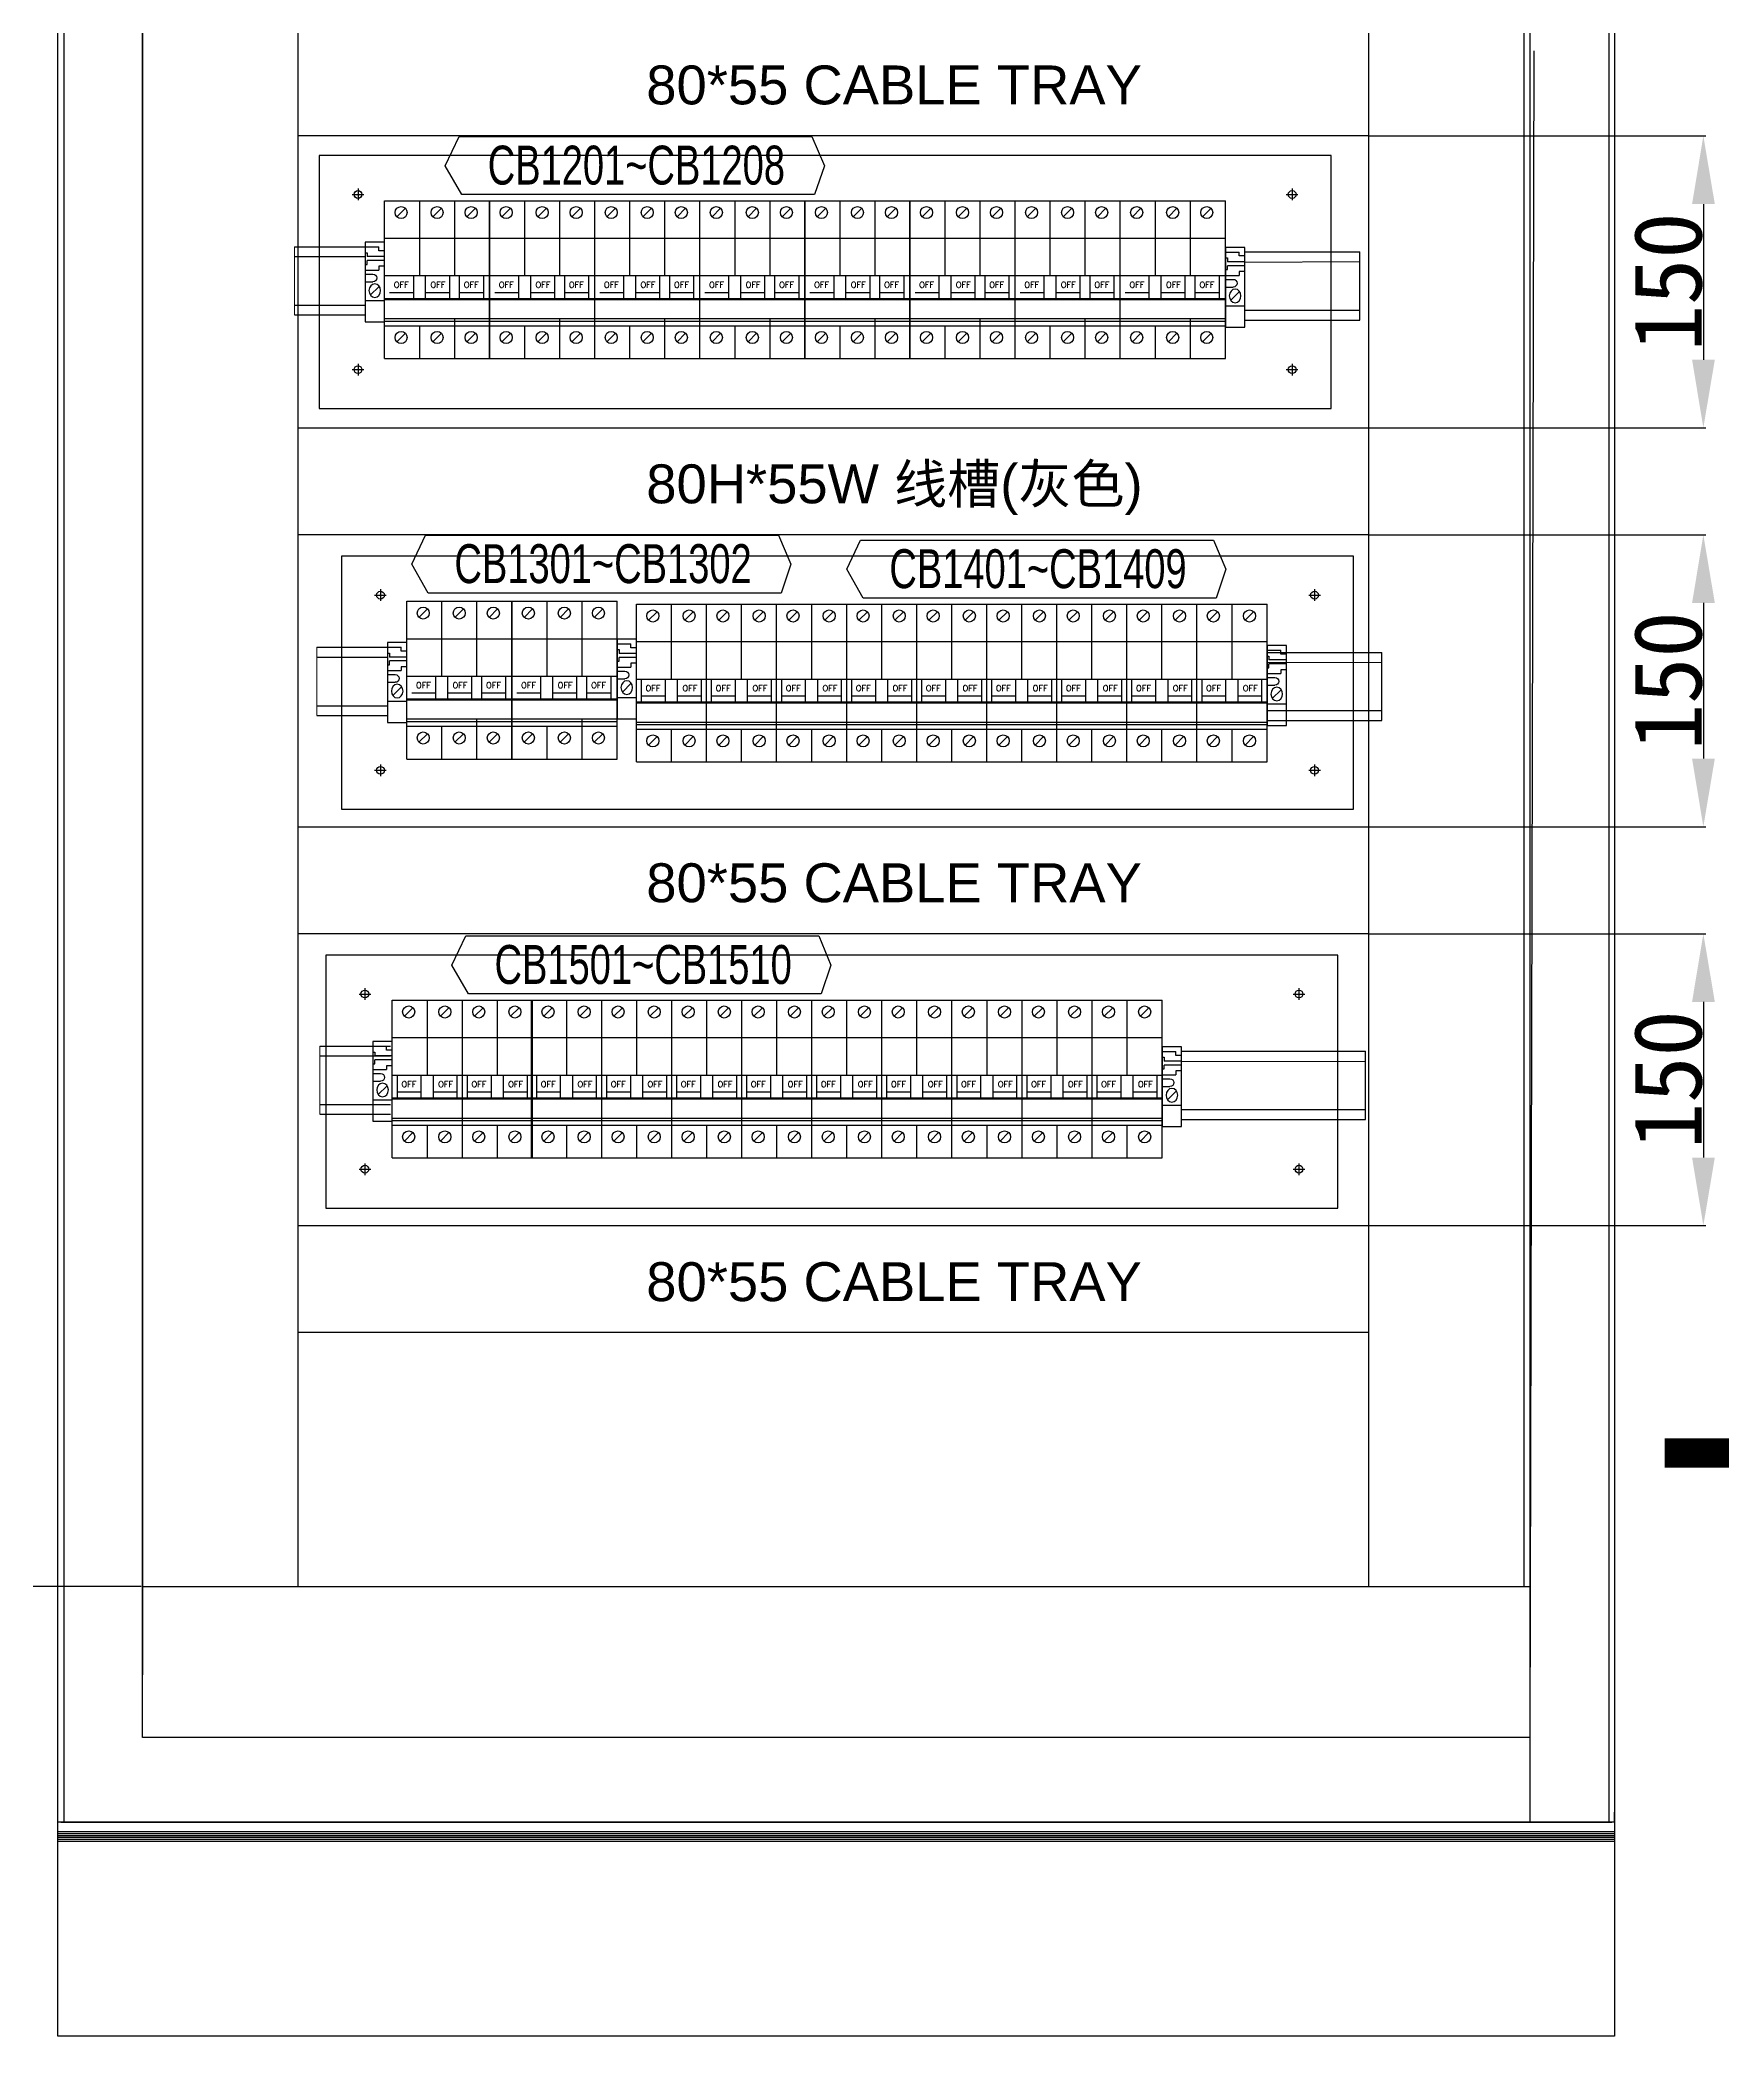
# Model space of a CAD drawing. Extents: x 81444 to 119867, y -54538 to -29386.
# Drawn here: x 86923 to 87788, y -40681 to -39655 of the extents above; entities that cross this region are included whole.
import ezdxf
from ezdxf.enums import TextEntityAlignment as Align
from ezdxf.lldxf.tags import DXFTag

# ---------------------------------------------------------------- set-up
doc = ezdxf.new("R2010")
doc.units = 0
doc.header["$LTSCALE"] = 100
doc.header["$MEASUREMENT"] = 0
for name, color, linetype in [('CABINET', 7, 'Continuous'), ('CLOUD_LAYER', 6, 'Continuous'), ('COMPONENT', 7, 'Continuous'), ('LOOP', 5, 'Continuous'), ('PSU', 12, 'Continuous'), ('TEXT', 7, 'Continuous')]:
    doc.layers.add(name, color=color, linetype=linetype)
doc.layers.add('细实线', color=7, linetype='Continuous', lineweight=20)
doc.styles.add('HZ', font='arial.ttf', dxfattribs={"width": 0.7})
doc.styles.add('ROMANS', font='romans', dxfattribs={"width": 0.8, "height": 2})
doc.styles.get("Standard").update_dxf_attribs({"font": ''})
doc.styles.get('Standard').set_extended_font_data('SimSun')
tags = doc.linetypes.add('CENTER2', pattern=[1.125, 0.75, -0.125, 0.125, -0.125]).pattern_tags.tags
tags[10:11] = [DXFTag(74, 4), DXFTag(75, 0), DXFTag(340, '0'), DXFTag(46, 1.0), DXFTag(50, 0.0), DXFTag(44, 0.0), DXFTag(45, 0.0)]
tags[8:9] = [DXFTag(74, 4), DXFTag(75, 0), DXFTag(340, '0'), DXFTag(46, 1.0), DXFTag(50, 0.0), DXFTag(44, 0.0), DXFTag(45, 0.0)]
tags[6:7] = [DXFTag(74, 4), DXFTag(75, 0), DXFTag(340, '0'), DXFTag(46, 1.0), DXFTag(50, 0.0), DXFTag(44, 0.0), DXFTag(45, 0.0)]
tags[4:5] = [DXFTag(74, 4), DXFTag(75, 0), DXFTag(340, '0'), DXFTag(46, 1.0), DXFTag(50, 0.0), DXFTag(44, 0.0), DXFTag(45, 0.0)]
tags = doc.linetypes.add('HIDDEN', pattern=[0.375, 0.25, -0.125]).pattern_tags.tags
tags[6:7] = [DXFTag(74, 4), DXFTag(75, 0), DXFTag(340, '0'), DXFTag(46, 1.0), DXFTag(50, 0.0), DXFTag(44, 0.0), DXFTag(45, 0.0)]
tags[4:5] = [DXFTag(74, 4), DXFTag(75, 0), DXFTag(340, '0'), DXFTag(46, 1.0), DXFTag(50, 0.0), DXFTag(44, 0.0), DXFTag(45, 0.0)]
doc.dimstyles.new('ISO-25', dxfattribs={"dimtxt": 35, "dimasz": 35, "dimexe": 1.25, "dimexo": 0.625, "dimtad": 1, "dimtoh": 1, "dimdec": 0, "dimtxsty": 'Standard', "dimcen": 2.5, "dimadec": 0, "dimazin": 0, "dimtfac": 1, "dimtdec": 0, "dimtmove": 0, "dimatfit": 3, "dimfxl": 0, "dimarcsym": 0})

# ---------------------------------------------------------------- blocks, each defined once
blk = doc.blocks.new('*D220')
at = {"color": 0, "lineweight": -2}
for p, q in [((86975.5, -38649.6), (86857.6, -38649.6)), ((86858.9, -38684.6), (86858.9, -40415.1)), ((86975.5, -40450.1), (86857.6, -40450.1))]:
    blk.add_line(p, q, dxfattribs=at)
at = {"color": 0}
for points in [[(86864.7, -38684.6), (86853, -38684.6), (86858.9, -38649.6)], [(86853, -40415.1), (86864.7, -40415.1), (86858.9, -40450.1)]]:
    blk.add_solid(points, dxfattribs=at)
at = {"layer": 'Defpoints', "color": 0}
for p in [(86976.1, -38649.6), (86858.9, -40450.1), (86976.1, -40450.1)]:
    blk.add_point(p, dxfattribs=at)
at = {"color": 0, "insert": (86840.7, -39549.8), "char_height": 35, "attachment_point": 5, "rotation": 90}
blk.add_mtext('1800', dxfattribs=at)
blk = doc.blocks.new('*D222')
at = {"color": 0, "lineweight": -2}
for p, q in [((87606.7, -39704.6), (87779.5, -39704.6)), ((87778.2, -39739.6), (87778.2, -39819.6)), ((87606.7, -39854.6), (87779.5, -39854.6))]:
    blk.add_line(p, q, dxfattribs=at)
at = {"color": 0}
for points in [[(87784.1, -39739.6), (87772.4, -39739.6), (87778.2, -39704.6)], [(87772.4, -39819.6), (87784.1, -39819.6), (87778.2, -39854.6)]]:
    blk.add_solid(points, dxfattribs=at)
at = {"layer": 'Defpoints', "color": 0}
for p in [(87606.1, -39704.6), (87606.1, -39854.6), (87778.2, -39854.6)]:
    blk.add_point(p, dxfattribs=at)
at = {"color": 0, "insert": (87760.1, -39779.6), "char_height": 35, "attachment_point": 5, "rotation": 90}
blk.add_mtext('150', dxfattribs=at)
blk = doc.blocks.new('*D223')
at = {"color": 0, "lineweight": -2}
for p, q in [((87606.7, -39909.6), (87779.5, -39909.6)), ((87778.2, -39944.6), (87778.2, -40024.6)), ((87606.7, -40059.6), (87779.5, -40059.6))]:
    blk.add_line(p, q, dxfattribs=at)
at = {"color": 0}
for points in [[(87784.1, -39944.6), (87772.4, -39944.6), (87778.2, -39909.6)], [(87772.4, -40024.6), (87784.1, -40024.6), (87778.2, -40059.6)]]:
    blk.add_solid(points, dxfattribs=at)
at = {"layer": 'Defpoints', "color": 0}
for p in [(87606.1, -39909.6), (87606.1, -40059.6), (87778.2, -40059.6)]:
    blk.add_point(p, dxfattribs=at)
at = {"color": 0, "insert": (87760.1, -39984.6), "char_height": 35, "attachment_point": 5, "rotation": 90}
blk.add_mtext('150', dxfattribs=at)
blk = doc.blocks.new('*D227')
at = {"color": 0, "lineweight": -2}
for p, q in [((87606.7, -40114.6), (87779.5, -40114.6)), ((87778.2, -40149.6), (87778.2, -40229.6)), ((87606.7, -40264.6), (87779.5, -40264.6))]:
    blk.add_line(p, q, dxfattribs=at)
at = {"color": 0}
for points in [[(87784.1, -40149.6), (87772.4, -40149.6), (87778.2, -40114.6)], [(87772.4, -40229.6), (87784.1, -40229.6), (87778.2, -40264.6)]]:
    blk.add_solid(points, dxfattribs=at)
at = {"layer": 'Defpoints', "color": 0}
for p in [(87606.1, -40114.6), (87606.1, -40264.6), (87778.2, -40264.6)]:
    blk.add_point(p, dxfattribs=at)
at = {"color": 0, "insert": (87760.1, -40189.6), "char_height": 35, "attachment_point": 5, "rotation": 90}
blk.add_mtext('150', dxfattribs=at)
blk = doc.blocks.new('空开3P')
at = {"layer": 'COMPONENT', "color": 6, "linetype": 'HIDDEN', "ltscale": 0.2}
for p, q in [((185939.2, 105389.4, 63738.9), (185943.6, 105393.8, 63738.9)), ((185957.7, 105389.4, 63738.9), (185962.1, 105393.8, 63738.9)), ((185975.2, 105389.4, 63738.9), (185979.6, 105393.8, 63738.9)), ((185939.2, 105325.2, 63738.9), (185943.6, 105329.6, 63738.9)), ((185957.7, 105325.2, 63738.9), (185962.1, 105329.6, 63738.9)), ((185975.2, 105325.2, 63738.9), (185979.6, 105329.6, 63738.9))]:
    blk.add_line(p, q, dxfattribs=at)
for centre in [(185941.4, 105391.6, 63738.9), (185959.9, 105391.6, 63738.9), (185977.4, 105391.6, 63738.9), (185941.4, 105327.4, 63738.9), (185959.9, 105327.4, 63738.9), (185977.4, 105327.4, 63738.9)]:
    blk.add_circle(centre, 3.1, dxfattribs=at)
at = {"layer": 'PSU', "linetype": 'HIDDEN', "ltscale": 0.2}
for p, q in [((185932.9, 105397.7, 63738.9), (185969, 105397.7, 63738.9)), ((185932.9, 105378.4, 63738.9), (185932.9, 105397.7, 63738.9)), ((185951, 105378.4, 63738.9), (185951, 105397.7, 63738.9)), ((185969, 105397.7, 63738.9), (185987, 105397.7, 63738.9)), ((185969, 105378.4, 63738.9), (185969, 105397.7, 63738.9)), ((185969, 105378.4, 63738.9), (185969, 105397.7, 63738.9)), ((185987, 105378.4, 63738.9), (185987, 105397.7, 63738.9)), ((185969, 105359.2, 63738.9), (185969, 105378.4, 63738.9)), ((185932.9, 105316.6, 63738.9), (185932.9, 105333.4, 63738.9)), ((185951, 105316.6, 63738.9), (185951, 105333.4, 63738.9)), ((185969, 105316.6, 63738.9), (185969, 105337.2, 63738.9)), ((185969, 105316.6, 63738.9), (185969, 105333.4, 63738.9)), ((185987, 105316.6, 63738.9), (185987, 105333.4, 63738.9)), ((185969, 105316.6, 63738.9), (185969, 105330.4, 63738.9)), ((185932.9, 105316.6, 63738.9), (185969, 105316.6, 63738.9)), ((185969, 105316.6, 63738.9), (185987, 105316.6, 63738.9))]:
    blk.add_line(p, q, dxfattribs=at)
at = {"layer": 'PSU'}
for p, q in [((185932.9, 105378.4, 63738.9), (185969, 105378.4, 63738.9)), ((185932.9, 105333.4, 63738.9), (185932.9, 105378.4, 63738.9)), ((185951, 105359.2, 63738.9), (185951, 105378.4, 63738.9)), ((185969, 105378.4, 63738.9), (185987, 105378.4, 63738.9)), ((185969, 105359.2, 63738.9), (185969, 105378.4, 63738.9)), ((185969, 105359.2, 63738.9), (185969, 105378.4, 63738.9)), ((185987, 105333.4, 63738.9), (185987, 105378.4, 63738.9)), ((185932.9, 105359.2, 63738.9), (185951, 105359.2, 63738.9)), ((185947.9, 105347.5, 63738.9), (185947.9, 105359.2, 63738.9)), ((185951, 105359.2, 63738.9), (185969, 105359.2, 63738.9)), ((185954, 105347.5, 63738.9), (185954, 105359.2, 63738.9)), ((185966.4, 105347.5, 63738.9), (185966.4, 105359.2, 63738.9)), ((185969, 105359.2, 63738.9), (185987, 105359.2, 63738.9)), ((185971.5, 105347.5, 63738.9), (185971.5, 105359.2, 63738.9)), ((185983.9, 105347.5, 63738.9), (185983.9, 105359.2, 63738.9)), ((185932.9, 105347.5, 63738.9), (185969, 105347.5, 63738.9)), ((185932.9, 105347, 63738.9), (185969, 105347, 63738.9)), ((185935.5, 105350.6, 63738.9), (185947.9, 105350.6, 63738.9)), ((185954, 105350.6, 63738.9), (185966.4, 105350.6, 63738.9)), ((185969, 105347.5, 63738.9), (185987, 105347.5, 63738.9)), ((185969, 105347, 63738.9), (185987, 105347, 63738.9)), ((185971.5, 105350.6, 63738.9), (185983.9, 105350.6, 63738.9)), ((185932.9, 105337.2, 63738.9), (185969, 105337.2, 63738.9)), ((185932.9, 105335.8, 63738.9), (185969, 105335.8, 63738.9)), ((185932.9, 105333.4, 63738.9), (185969, 105333.4, 63738.9)), ((185951, 105333.4, 63738.9), (185951, 105333.4, 63738.9)), ((185969, 105337.2, 63738.9), (185987, 105337.2, 63738.9)), ((185969, 105333.4, 63738.9), (185969, 105337.2, 63738.9)), ((185969, 105333.4, 63738.9), (185969, 105337.2, 63738.9)), ((185969, 105335.8, 63738.9), (185987, 105335.8, 63738.9)), ((185969, 105333.4, 63738.9), (185987, 105333.4, 63738.9))]:
    blk.add_line(p, q, dxfattribs=at)
at = {"layer": 'TEXT', "style": 'ROMANS'}
for p in [(185941.5, 105354.5, 63738.9), (185960.3, 105354.5, 63738.9), (185977.5, 105354.5, 63738.9)]:
    blk.add_text('OFF', height=3.09, dxfattribs=at).set_placement(p, align=Align.MIDDLE)
blk = doc.blocks.new('堵头')
at = {"color": 53}
for p, q in [((0, -41), (0, 0)), ((0, 0), (10, 0)), ((10, 0), (10, -41)), ((0, -11), (10, -11)), ((7.3, -18.3), (2.7, -13.8)), ((0, -20.6), (4, -20.6)), ((0, -24.6), (4, -24.6)), ((0, -26.6), (7, -26.6)), ((0, -29.6), (1, -29.6)), ((1, -29.6), (1, -31.6)), ((7, -28.6), (7, -26.6)), ((10, -28.6), (7, -28.6)), ((0, -35.6), (1, -35.6)), ((0, -38.6), (7, -38.6)), ((10, -41), (0, -41)), ((10, -31.6), (1, -31.6)), ((10, -33.6), (1, -33.6)), ((1, -35.6), (1, -33.6)), ((10, -36.6), (7, -36.6)), ((7, -36.6), (7, -38.6))]:
    blk.add_line(p, q, dxfattribs=at)
blk.add_arc((4, -22.6), 2, 270, 90, dxfattribs=at)
blk.add_ellipse((5, -16.1), major_axis=(0, -3.5), ratio=0.857143, start_param=4.712389, end_param=10.995574, dxfattribs=at)
blk = doc.blocks.new('2P空开')
at = {"layer": 'COMPONENT', "color": 6, "linetype": 'HIDDEN', "ltscale": 0.2}
for p, q in [((-11.8, -8.2), (-7.4, -3.9)), ((6.8, -8.2), (11.1, -3.9)), ((-11.8, -72.4), (-7.4, -68)), ((6.8, -72.4), (11.1, -68))]:
    blk.add_line(p, q, dxfattribs=at)
for centre in [(-9.6, -6), (9, -6), (-9.6, -70.2), (9, -70.2)]:
    blk.add_circle(centre, 3.1, dxfattribs=at)
at = {"layer": 'PSU', "linetype": 'HIDDEN', "ltscale": 0.2}
for p, q in [((-18, 0), (18, 0)), ((-18, -19.2), (-18, 0)), ((0, -19.2), (0, 0)), ((18, -19.2), (18, 0)), ((18, -81), (18, -19.2)), ((-18, -81), (-18, -64.2)), ((0, -81), (0, -64.2)), ((18, -81), (18, -67.2)), ((-18, -81), (18, -81))]:
    blk.add_line(p, q, dxfattribs=at)
at = {"layer": 'PSU'}
for p, q in [((-18, -19.2), (18, -19.2)), ((-18, -64.2), (-18, -19.2)), ((0, -38.4), (0, -19.2)), ((18, -64.2), (18, -19.2)), ((-18, -38.4), (0, -38.4)), ((-15.4, -50.1), (-15.4, -38.4)), ((-3.1, -50.1), (-3.1, -38.4)), ((0, -38.4), (18, -38.4)), ((3.1, -50.1), (3.1, -38.4)), ((15.4, -50.1), (15.4, -38.4)), ((-18, -50.1), (18, -50.1)), ((-18, -50.6), (18, -50.6)), ((-15.4, -47), (-3.1, -47)), ((3.1, -47), (15.4, -47)), ((-18, -60.5), (18, -60.5)), ((-18, -61.8), (18, -61.8)), ((-18, -64.2), (18, -64.2)), ((0, -64.2), (0, -64.2))]:
    blk.add_line(p, q, dxfattribs=at)
at = {"layer": 'TEXT', "style": 'ROMANS'}
for p in [(-9.5, -43.1), (9.4, -43.1)]:
    blk.add_text('OFF', height=3.09, dxfattribs=at).set_placement(p, align=Align.MIDDLE)

msp = doc.modelspace()

# ---------------------------------------------------------------- linework, layer by layer
at = {"color": 7}
for p, q in [((86932.6, -40681.1), (86932.6, -38571.1)), ((87732.6, -38571.1), (87732.6, -40681.1)), ((86976.1, -40527.6), (86976.1, -38618.6)), ((86976.1, -38695.1), (86976.1, -40495.4)), ((87691.1, -39660.9), (87689.1, -40527.6)), ((86976.1, -40450.1), (87689.1, -40450.1)), ((86976.1, -40527.6), (86976.1, -40459.8)), ((87732.6, -40571.1), (86932.6, -40571.1)), ((86934.1, -40571.1), (87731.1, -40571.1)), ((87732.6, -40576.1), (86932.6, -40576.1)), ((87732.6, -40577.1), (86932.6, -40577.1)), ((87732.6, -40578.1), (86932.6, -40578.1)), ((87732.6, -40579.1), (86932.6, -40579.1)), ((87732.6, -40580.1), (86932.6, -40580.1)), ((87732.6, -40581.1), (86932.6, -40581.1)), ((87732.6, -40681.1), (86932.6, -40681.1)), ((87732.6, -40681.1), (86932.6, -40681.1))]:
    msp.add_line(p, q, dxfattribs=at)
at = {"color": 7, "linetype": 'HIDDEN'}
for p, q in [((86935.8, -40571.1), (86935.8, -38571.1)), ((87729.6, -38571.1), (87729.6, -40571.1))]:
    msp.add_line(p, q, dxfattribs=at)
msp.add_line((87689.1, -38618.6), (87689.1, -40571.1))
at = {"color": 4, "linetype": 'CENTER2'}
for p, q in [((87083.9, -39734.7), (87089.9, -39734.7)), ((87086.9, -39731.7), (87086.9, -39737.7)), ((87563.9, -39734.7), (87569.9, -39734.7)), ((87566.9, -39731.7), (87566.9, -39737.7)), ((87086.9, -39821.7), (87086.9, -39827.7)), ((87566.9, -39821.7), (87566.9, -39827.7)), ((87083.9, -39824.7), (87089.9, -39824.7)), ((87563.9, -39824.7), (87569.9, -39824.7)), ((87095.4, -39940.6), (87101.4, -39940.6)), ((87098.4, -39937.6), (87098.4, -39943.6)), ((87575.4, -39940.6), (87581.4, -39940.6)), ((87578.4, -39937.6), (87578.4, -39943.6)), ((87098.4, -40027.6), (87098.4, -40033.6)), ((87578.4, -40027.6), (87578.4, -40033.6)), ((87095.4, -40030.6), (87101.4, -40030.6)), ((87575.4, -40030.6), (87581.4, -40030.6)), ((87087.4, -40145.6), (87093.4, -40145.6)), ((87090.4, -40142.6), (87090.4, -40148.6)), ((87567.4, -40145.6), (87573.4, -40145.6)), ((87570.4, -40142.6), (87570.4, -40148.6)), ((87090.4, -40232.6), (87090.4, -40238.6)), ((87570.4, -40232.6), (87570.4, -40238.6)), ((87087.4, -40235.6), (87093.4, -40235.6)), ((87567.4, -40235.6), (87573.4, -40235.6))]:
    msp.add_line(p, q, dxfattribs=at)
at = {"linetype": 'CENTER2'}
for p, q in [((87086.8, -39734.7), (87087, -39734.7)), ((87086.9, -39734.8), (87086.9, -39734.7)), ((87566.8, -39734.7), (87567, -39734.7)), ((87566.9, -39734.8), (87566.9, -39734.7)), ((87086.8, -39824.7), (87087, -39824.7)), ((87086.9, -39824.8), (87086.9, -39824.7)), ((87566.8, -39824.7), (87567, -39824.7)), ((87566.9, -39824.8), (87566.9, -39824.7)), ((87098.3, -39940.6), (87098.5, -39940.6)), ((87098.4, -39940.7), (87098.4, -39940.5)), ((87578.3, -39940.6), (87578.5, -39940.6)), ((87578.4, -39940.7), (87578.4, -39940.5)), ((87098.3, -40030.6), (87098.5, -40030.6)), ((87098.4, -40030.7), (87098.4, -40030.5)), ((87578.3, -40030.6), (87578.5, -40030.6)), ((87578.4, -40030.7), (87578.4, -40030.5)), ((87090.3, -40145.6), (87090.5, -40145.6)), ((87090.4, -40145.7), (87090.4, -40145.5)), ((87570.3, -40145.6), (87570.5, -40145.6)), ((87570.4, -40145.7), (87570.4, -40145.5)), ((87090.3, -40235.6), (87090.5, -40235.6)), ((87090.4, -40235.7), (87090.4, -40235.5)), ((87570.3, -40235.6), (87570.5, -40235.6)), ((87570.4, -40235.7), (87570.4, -40235.5))]:
    msp.add_line(p, q, dxfattribs=at)
at = {"color": 6}
for p, q in [((87054.2, -39761.6, -63738.9), (87090.5, -39761.6, -62238)), ((87054.2, -39766.6, -63738.9), (87090.5, -39766.6, -62238)), ((87542.6, -39764.2, 1500.8), (87601.6, -39764.2)), ((87542.6, -39769.4, 1500.8), (87601.6, -39769.2)), ((87601.6, -39799.2), (87601.6, -39764.2)), ((87054.2, -39791.6, -63738.9), (87090.5, -39791.6, -62238)), ((87054.2, -39796.6, -63738.9), (87090.5, -39796.6, -62238)), ((87542.6, -39794.1, 1500.8), (87601.6, -39794.1)), ((87542.6, -39799.2, 1500.8), (87601.6, -39799.2)), ((87065.7, -39967.4, -63738.9), (87102, -39967.4, -62238)), ((87065.7, -39972.4, -63738.9), (87102, -39972.4, -62238)), ((87554, -39970, 1500.8), (87613, -39970)), ((87554, -39975.2, 1500.8), (87613, -39975)), ((87613, -40005), (87613, -39970)), ((87065.7, -39997.4, -63738.9), (87102, -39997.4, -62238)), ((87065.7, -40002.4, -63738.9), (87102, -40002.4, -62238)), ((87554, -39999.9, 1500.8), (87613, -39999.9)), ((87554, -40005, 1500.8), (87613, -40005)), ((87067.2, -40172.4, -63738.9), (87103.5, -40172.4, -62238)), ((87067.2, -40177.4, -63738.9), (87103.5, -40177.4, -62238)), ((87510.1, -40175, -124476.1), (87604.6, -40175, -125976.9)), ((87510.1, -40180.2, -124476.1), (87604.6, -40180, -125976.9)), ((87604.6, -40210, -125976.9), (87604.6, -40175, -125976.9)), ((87067.2, -40202.4, -63738.9), (87103.5, -40202.4, -62238)), ((87067.2, -40207.4, -63738.9), (87103.5, -40207.4, -62238)), ((87510.1, -40204.9, -124476.1), (87604.6, -40204.9, -125976.9)), ((87510.1, -40204.9, -124476.1), (87604.6, -40204.9, -125976.9)), ((87510.1, -40210, -124476.1), (87604.6, -40210, -125976.9))]:
    msp.add_line(p, q, dxfattribs=at)
for points in [[(86976.1, -40450.1), (87056.1, -40450.1), (87056.1, -38649.6), (86976.1, -38649.6)], [(87606.1, -40450.1), (87686.1, -40450.1), (87686.1, -38649.6), (87606.1, -38649.6)], [(87066.9, -39844.7), (87586.9, -39844.7), (87586.9, -39714.7), (87066.9, -39714.7)], [(87078.4, -40050.6), (87598.4, -40050.6), (87598.4, -39920.6), (87078.4, -39920.6)], [(87070.4, -40255.6), (87590.4, -40255.6), (87590.4, -40125.6), (87070.4, -40125.6)]]:
    msp.add_lwpolyline(points, close=True)
at = {"elevation": 63738.9}
for points in [[(87056.1, -39649.6), (87606.1, -39649.6), (87606.1, -39704.6), (87056.1, -39704.6)], [(87056.1, -39854.6), (87606.1, -39854.6), (87606.1, -39909.6), (87056.1, -39909.6)], [(87056.1, -40059.6), (87606.1, -40059.6), (87606.1, -40114.6), (87056.1, -40114.6)], [(87056.1, -40264.6), (87606.1, -40264.6), (87606.1, -40319.6), (87056.1, -40319.6)]]:
    msp.add_lwpolyline(points, close=True, dxfattribs=at)
at = {"color": 3}
for points in [[(87138.8, -39704.9), (87320.1, -39704.9), (87326.5, -39719.9), (87321.5, -39734.7), (87140.2, -39734.7), (87131.7, -39719.9), (87138.8, -39704.9)], [(87121.6, -39909.7), (87303, -39909.7), (87309.3, -39924.7), (87304.3, -39939.5), (87123, -39939.5), (87114.5, -39924.7), (87121.6, -39909.7)], [(87142.2, -40115.7), (87323.6, -40115.7), (87329.9, -40130.7), (87324.9, -40145.5), (87143.6, -40145.5), (87135.1, -40130.7), (87142.2, -40115.7)]]:
    msp.add_lwpolyline(points, dxfattribs=at)
at = {"color": 3, "elevation": -60737.2}
msp.add_lwpolyline([(87345.1, -39912.3), (87526.4, -39912.3), (87532.8, -39927.3), (87527.8, -39942.2), (87346.5, -39942.2), (87338, -39927.3), (87345.1, -39912.3)], dxfattribs=at)
at = {"color": 7}
msp.add_lwpolyline([(87732.6, -40571.1), (87732.6, -40566.1)], dxfattribs=at)
for centre in [(87086.9, -39734.7), (87566.9, -39734.7), (87086.9, -39824.7), (87566.9, -39824.7), (87098.4, -39940.6), (87578.4, -39940.6), (87098.4, -40030.6), (87578.4, -40030.6), (87090.4, -40145.6), (87570.4, -40145.6), (87090.4, -40235.6), (87570.4, -40235.6)]:
    msp.add_circle(centre, 2)
at = {"layer": 'CLOUD_LAYER', "color": 7}
for p, q in [((87689.1, -40527.6), (86976.1, -40527.6)), ((87674.7, -40527.6), (86979.4, -40527.6))]:
    msp.add_line(p, q, dxfattribs=at)
at = {"layer": 'LOOP', "color": 5, "const_width": 15}
msp.add_lwpolyline([(87803.6, -40381.4), (87758.4, -40381.4)], dxfattribs=at)
msp.add_lwpolyline([(87803.6, -40381.4), (87758.4, -40381.4)], dxfattribs=at)
at = {"layer": '细实线', "color": 6}
for p, q in [((87054.2, -39761.6, -63738.9), (87054.2, -39796.6, -63738.9)), ((87065.7, -39967.4, -63738.9), (87065.7, -40002.4, -63738.9)), ((87067.2, -40172.4, -63738.9), (87067.2, -40207.4, -63738.9))]:
    msp.add_line(p, q, dxfattribs=at)

# ---------------------------------------------------------------- block references
at = {"xscale": -1, "rotation": 180}
for p in [(87090.5, -39800.2, -62238), (87532.6, -39802.9, 1500.8), (87102, -40006, -62238), (87220, -40004.2, -60737.2), (87554, -40007.5, -60737.2), (87094.5, -40211, -62238), (87500.1, -40213.7, -124476.1)]:
    msp.add_blockref('堵头', p, dxfattribs=at)
at = {"layer": 'CABINET'}
for p in [(87248, -39945.3, -60737.2), (87284, -39945.3, -60737.2), (87320, -39945.3, -60737.2), (87356, -39945.3, -60737.2), (87392, -39945.3, -60737.2), (87428, -39945.3, -60737.2), (87464, -39945.3, -60737.2), (87500, -39945.3, -60737.2), (87536, -39945.3, -60737.2), (87122.5, -40148.8, -62238), (87158.5, -40148.8, -62238), (87194.1, -40148.8, -62238), (87230.1, -40148.8, -62238), (87266.1, -40148.8, -62238), (87302.1, -40148.8, -62238), (87338.1, -40148.8, -62238), (87374.1, -40148.8, -62238), (87410.1, -40148.8, -62238), (87446.1, -40148.8, -62238), (87482.1, -40148.8, -124476.1)]:
    msp.add_blockref('2P空开', p, dxfattribs=at)
at = {"layer": '细实线'}
for p in [(-98832.4, -145135.6, -125976.9), (-98778.4, -145135.6, -125976.9), (-98724.4, -145135.6, -125976.9), (-98670.4, -145135.6, -125976.9), (-98616.4, -145135.6, -125976.9), (-98562.4, -145135.6, -62238), (-98508.4, -145135.6, -62238), (-98454.4, -145135.6, -62238), (-98821, -145341.4, -125976.9), (-98767, -145341.4, -125976.9)]:
    msp.add_blockref('空开3P', p, dxfattribs=at)

# ---------------------------------------------------------------- texts
at = {"lineweight": 0, "style": 'HZ'}
for s, p in [('80*55 CABLE TRAY', (87235, -39688.4)), ('80H*55W 线槽(灰色)', (87235, -39893.4)), ('80*55 CABLE TRAY', (87235, -40098.4)), ('80*55 CABLE TRAY', (87235, -40303.4))]:
    msp.add_text(s, height=20, dxfattribs=at).set_placement(p)
at = {"color": 0, "style": 'HZ', "width": 0.7}
for s, p in [('CB1201~CB1208', (87229.9, -39729.6)), ('CB1301~CB1302', (87212.8, -39934.4)), ('CB1401~CB1409', (87436.3, -39937, -60737.2)), ('CB1501~CB1510', (87233.4, -40140.4))]:
    msp.add_text(s, height=20, dxfattribs=at).set_placement(p, align=Align.CENTER)

# ---------------------------------------------------------------- dimensions: what is measured, and where the dimension line sits
at = {"color": 3}
for base, p1, p2, picture, middle in [((86858.85695, -40450.08961), (86976.0915, -38649.58964), (86976.0915, -40450.08961), '*D220', (86840.73195, -39549.83963)), ((87778.2, -39854.6, 63738.9), (87606.1, -39704.6, 63738.9), (87606.1, -39854.6, 63738.9), '*D222', (87760.1, -39779.6, 63738.9)), ((87778.2, -40059.6, 63738.9), (87606.1, -39909.6, 63738.9), (87606.1, -40059.6, 63738.9), '*D223', (87760.1, -39984.6, 63738.9)), ((87778.2, -40264.6, 63738.9), (87606.1, -40114.6, 63738.9), (87606.1, -40264.6, 63738.9), '*D227', (87760.1, -40189.6, 63738.9))]:
    dim = msp.add_linear_dim(base=base, p1=p1, p2=p2, angle=90, dimstyle='ISO-25', dxfattribs=at)
    dim.commit()
    dim.dimension.update_dxf_attribs({"geometry": picture, "text_midpoint": middle})

doc.saveas('drawing.dxf')
